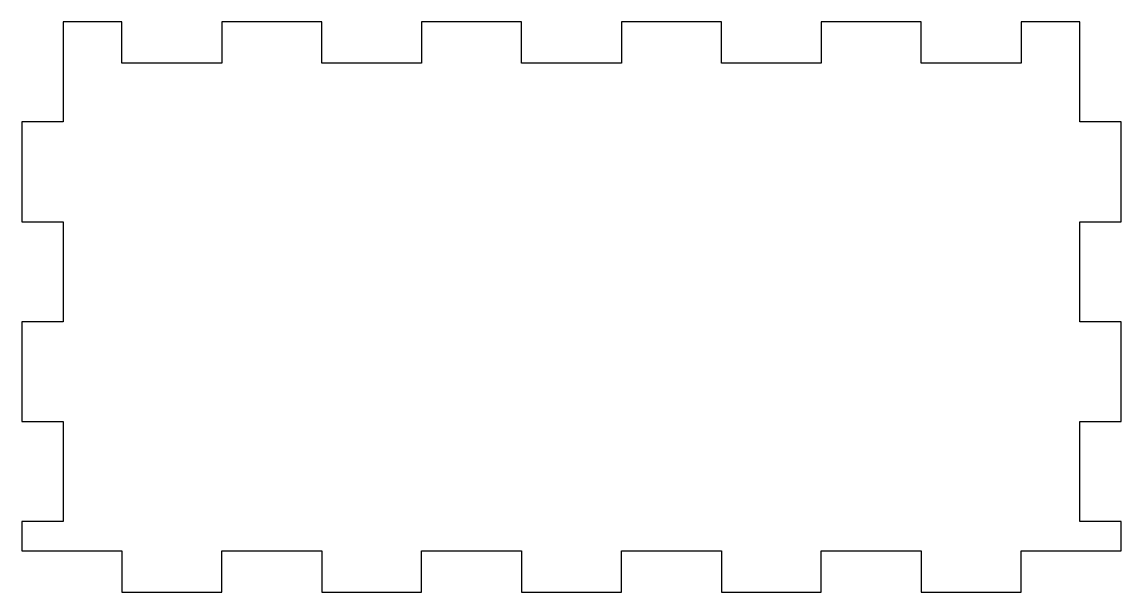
# Model space of a CAD drawing. Header units: millimetres. Extents: x -80 to 0, y 38.5 to 80.
import ezdxf

# ---------------------------------------------------------------- set-up
doc = ezdxf.new("R2010")
doc.units = ezdxf.units.MM
doc.layers.get('0').update_dxf_attribs({"linetype": 'CONTINUOUS'})

msp = doc.modelspace()

# ---------------------------------------------------------------- linework, layer by layer
msp.add_lwpolyline([(-36.364, 77), (-43.636, 77), (-43.636, 80), (-50.909, 80), (-50.909, 77), (-58.182, 77), (-58.182, 80), (-65.455, 80), (-65.455, 77), (-72.727, 77), (-72.727, 80), (-77, 80), (-77, 72.727), (-80, 72.727), (-80, 65.455), (-77, 65.455), (-77, 58.182), (-80, 58.182), (-80, 50.909), (-77, 50.909), (-77, 43.636), (-80, 43.636), (-80, 41.5), (-72.727, 41.5), (-72.727, 38.5), (-65.455, 38.5), (-65.455, 41.5), (-58.182, 41.5), (-58.182, 38.5), (-50.909, 38.5), (-50.909, 41.5), (-43.636, 41.5), (-43.636, 38.5), (-36.364, 38.5), (-36.364, 41.5), (-29.091, 41.5), (-29.091, 38.5), (-21.818, 38.5), (-21.818, 41.5), (-14.545, 41.5), (-14.545, 38.5), (-7.273, 38.5), (-7.273, 41.5), (0, 41.5), (0, 43.636), (-3, 43.636), (-3, 50.909), (0, 50.909), (0, 58.182), (-3, 58.182), (-3, 65.455), (0, 65.455), (0, 72.727), (-3, 72.727), (-3, 80), (-7.273, 80), (-7.273, 77), (-14.545, 77), (-14.545, 80), (-21.818, 80), (-21.818, 77), (-29.091, 77), (-29.091, 80), (-36.364, 80)], close=True)

doc.saveas('drawing.dxf')
